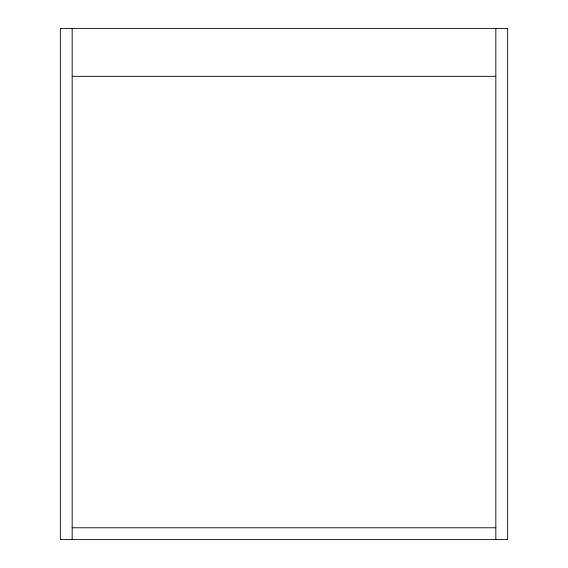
<?xml version="1.0" encoding="UTF-8"?>
<svg xmlns="http://www.w3.org/2000/svg" width="568" height="568" viewBox="0 0 568 568"><rect width="100%" height="100%" fill="white"/><g stroke="black" fill="none" stroke-linecap="round" stroke-linejoin="round"><path stroke-width="0.85" d="M72.171 76.325L495.829 76.325M72.171 527.779L495.829 527.779M495.829 28.4L495.829 539.6M72.171 28.4L72.171 539.6M507.65 28.4L60.35 28.4L60.35 539.6L507.65 539.6L507.65 28.4"/></g></svg>
